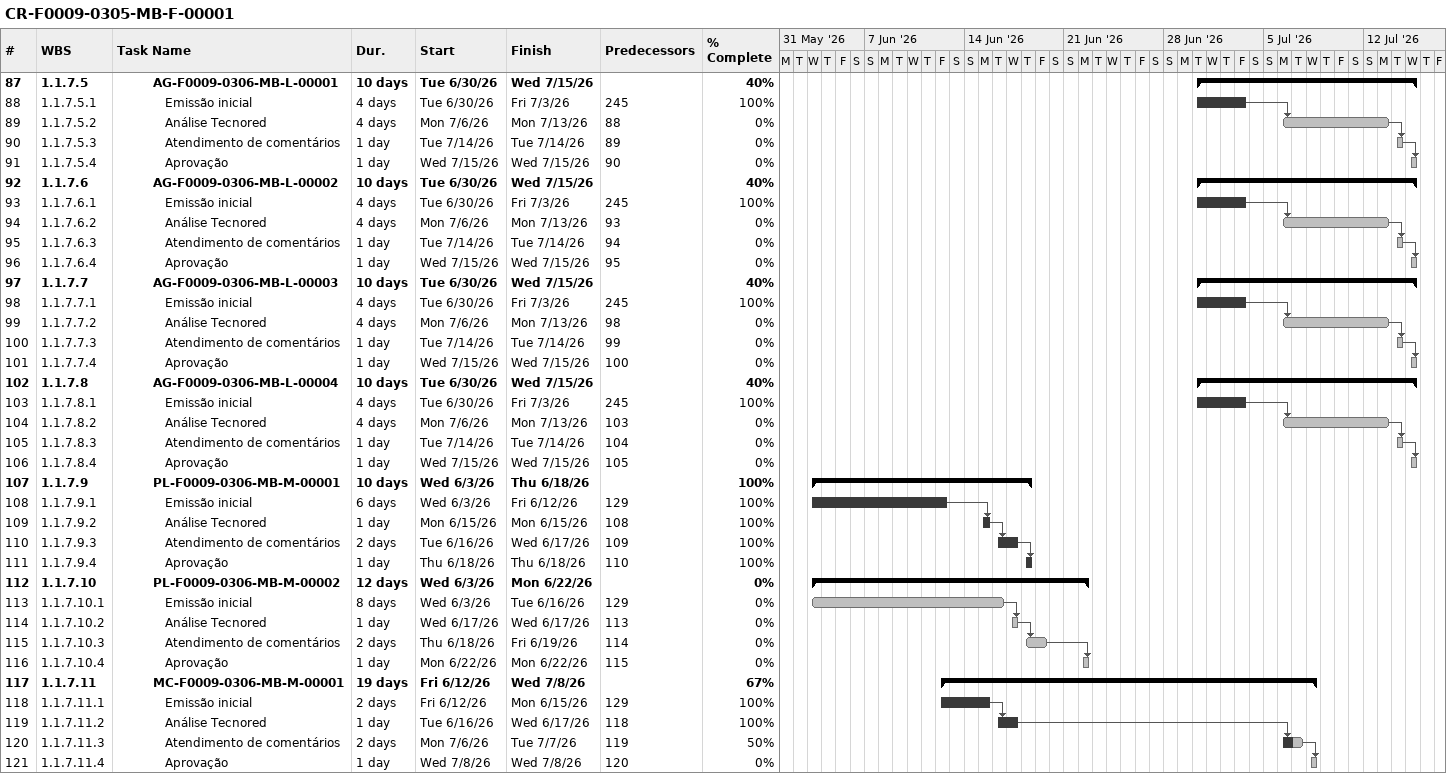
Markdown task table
CR-F0009-0305-MB-F-00001

| ID | WBS | Task | Duration | Start | Finish | Predecessors | % complete |
|---|---|---|---|---|---|---|---|
| 87 | 1.1.7.5 | **AG-F0009-0306-MB-L-00001** | 10d | 2026-06-30 | 2026-07-15 |  | 40 |
| 88 | 1.1.7.5.1 | Emissão inicial | 4d | 2026-06-30 | 2026-07-03 | 245 | 100 |
| 89 | 1.1.7.5.2 | Análise Tecnored | 4d | 2026-07-06 | 2026-07-13 | 88 | 0 |
| 90 | 1.1.7.5.3 | Atendimento de comentários | 1d | 2026-07-14 | 2026-07-14 | 89 | 0 |
| 91 | 1.1.7.5.4 | Aprovação | 1d | 2026-07-15 | 2026-07-15 | 90 | 0 |
| 92 | 1.1.7.6 | **AG-F0009-0306-MB-L-00002** | 10d | 2026-06-30 | 2026-07-15 |  | 40 |
| 93 | 1.1.7.6.1 | Emissão inicial | 4d | 2026-06-30 | 2026-07-03 | 245 | 100 |
| 94 | 1.1.7.6.2 | Análise Tecnored | 4d | 2026-07-06 | 2026-07-13 | 93 | 0 |
| 95 | 1.1.7.6.3 | Atendimento de comentários | 1d | 2026-07-14 | 2026-07-14 | 94 | 0 |
| 96 | 1.1.7.6.4 | Aprovação | 1d | 2026-07-15 | 2026-07-15 | 95 | 0 |
| 97 | 1.1.7.7 | **AG-F0009-0306-MB-L-00003** | 10d | 2026-06-30 | 2026-07-15 |  | 40 |
| 98 | 1.1.7.7.1 | Emissão inicial | 4d | 2026-06-30 | 2026-07-03 | 245 | 100 |
| 99 | 1.1.7.7.2 | Análise Tecnored | 4d | 2026-07-06 | 2026-07-13 | 98 | 0 |
| 100 | 1.1.7.7.3 | Atendimento de comentários | 1d | 2026-07-14 | 2026-07-14 | 99 | 0 |
| 101 | 1.1.7.7.4 | Aprovação | 1d | 2026-07-15 | 2026-07-15 | 100 | 0 |
| 102 | 1.1.7.8 | **AG-F0009-0306-MB-L-00004** | 10d | 2026-06-30 | 2026-07-15 |  | 40 |
| 103 | 1.1.7.8.1 | Emissão inicial | 4d | 2026-06-30 | 2026-07-03 | 245 | 100 |
| 104 | 1.1.7.8.2 | Análise Tecnored | 4d | 2026-07-06 | 2026-07-13 | 103 | 0 |
| 105 | 1.1.7.8.3 | Atendimento de comentários | 1d | 2026-07-14 | 2026-07-14 | 104 | 0 |
| 106 | 1.1.7.8.4 | Aprovação | 1d | 2026-07-15 | 2026-07-15 | 105 | 0 |
| 107 | 1.1.7.9 | **PL-F0009-0306-MB-M-00001** | 10d | 2026-06-03 | 2026-06-18 |  | 100 |
| 108 | 1.1.7.9.1 | Emissão inicial | 6d | 2026-06-03 | 2026-06-12 | 129 | 100 |
| 109 | 1.1.7.9.2 | Análise Tecnored | 1d | 2026-06-15 | 2026-06-15 | 108 | 100 |
| 110 | 1.1.7.9.3 | Atendimento de comentários | 2d | 2026-06-16 | 2026-06-17 | 109 | 100 |
| 111 | 1.1.7.9.4 | Aprovação | 1d | 2026-06-18 | 2026-06-18 | 110 | 100 |
| 112 | 1.1.7.10 | **PL-F0009-0306-MB-M-00002** | 12d | 2026-06-03 | 2026-06-22 |  | 0 |
| 113 | 1.1.7.10.1 | Emissão inicial | 8d | 2026-06-03 | 2026-06-16 | 129 | 0 |
| 114 | 1.1.7.10.2 | Análise Tecnored | 1d | 2026-06-17 | 2026-06-17 | 113 | 0 |
| 115 | 1.1.7.10.3 | Atendimento de comentários | 2d | 2026-06-18 | 2026-06-19 | 114 | 0 |
| 116 | 1.1.7.10.4 | Aprovação | 1d | 2026-06-22 | 2026-06-22 | 115 | 0 |
| 117 | 1.1.7.11 | **MC-F0009-0306-MB-M-00001** | 19d | 2026-06-12 | 2026-07-08 |  | 67 |
| 118 | 1.1.7.11.1 | Emissão inicial | 2d | 2026-06-12 | 2026-06-15 | 129 | 100 |
| 119 | 1.1.7.11.2 | Análise Tecnored | 1d | 2026-06-16 | 2026-06-17 | 118 | 100 |
| 120 | 1.1.7.11.3 | Atendimento de comentários | 2d | 2026-07-06 | 2026-07-07 | 119 | 50 |
| 121 | 1.1.7.11.4 | Aprovação | 1d | 2026-07-08 | 2026-07-08 | 120 | 0 |
